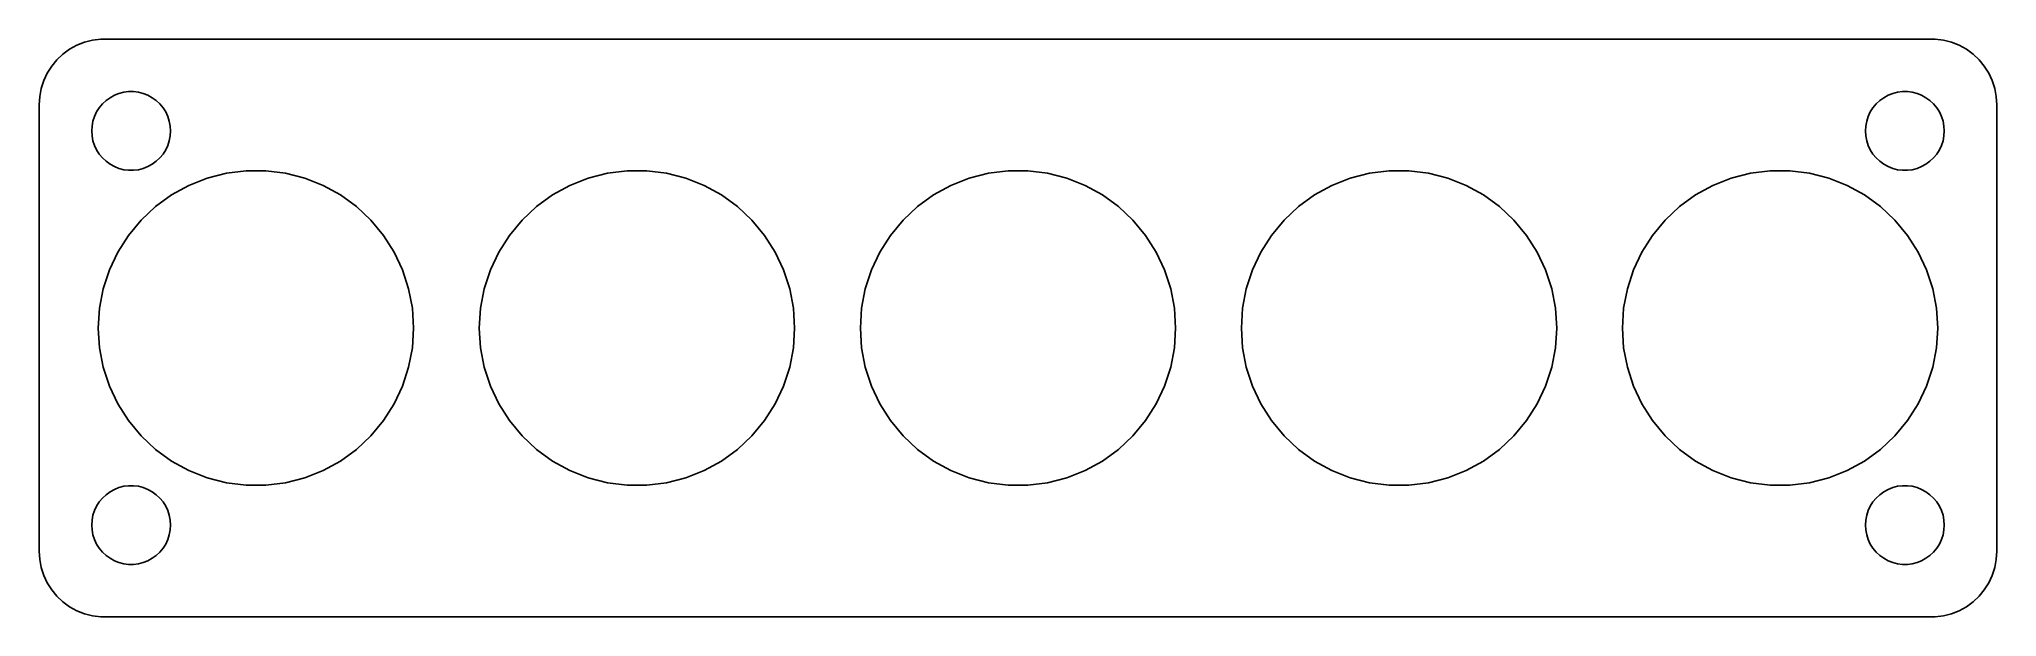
# Model space of a CAD drawing. Header units: metres. Extents: x -74 to 74, y -22 to 22.
import ezdxf

# ---------------------------------------------------------------- set-up
doc = ezdxf.new("R2010")
doc.units = ezdxf.units.M

msp = doc.modelspace()

# ---------------------------------------------------------------- linework, layer by layer
for p, q in [((-72.1791, 21.2216), (-72.6871, 20.8526)), ((-71.6289, 21.5241), (-72.1791, 21.2216)), ((-71.0451, 21.7553), (-71.6289, 21.5241)), ((-70.4369, 21.9114), (-71.0451, 21.7553)), ((-69.8139, 21.9901), (-70.4369, 21.9114)), ((69.8139, 21.9901), (-69.8139, 21.9901)), ((70.4369, 21.9114), (69.8139, 21.9901)), ((71.0451, 21.7553), (70.4369, 21.9114)), ((71.6289, 21.5241), (71.0451, 21.7553)), ((72.1791, 21.2216), (71.6289, 21.5241)), ((72.6871, 20.8526), (72.1791, 21.2216)), ((-73.8815, 19.4088), (-74.1489, 18.8406)), ((-73.5451, 19.9389), (-73.8815, 19.4088)), ((-73.1448, 20.4227), (-73.5451, 19.9389)), ((-72.6871, 20.8526), (-73.1448, 20.4227)), ((73.1448, 20.4227), (72.6871, 20.8526)), ((73.5451, 19.9389), (73.1448, 20.4227)), ((73.8815, 19.4088), (73.5451, 19.9389)), ((74.1489, 18.8406), (73.8815, 19.4088)), ((-74.3429, 18.2434), (-74.4606, 17.6267)), ((-74.1489, 18.8406), (-74.3429, 18.2434)), ((-68.427, 17.8532), (-68.0621, 17.9469)), ((-68.0621, 17.9469), (-67.6884, 17.9941)), ((-67.6884, 17.9941), (-67.3116, 17.9941)), ((-67.3116, 17.9941), (-66.9379, 17.9469)), ((-66.9379, 17.9469), (-66.573, 17.8532)), ((66.573, 17.8532), (66.9379, 17.9469)), ((66.9379, 17.9469), (67.3116, 17.9941)), ((67.3116, 17.9941), (67.6884, 17.9941)), ((67.6884, 17.9941), (68.0621, 17.9469)), ((68.0621, 17.9469), (68.427, 17.8532)), ((74.3429, 18.2434), (74.1489, 18.8406)), ((74.4606, 17.6267), (74.3429, 18.2434)), ((-74.4606, 17.6267), (-74.5, 17)), ((-74.5, 17), (-74.5, -17)), ((-70.2893, 16.1044), (-70.1289, 16.4453)), ((-70.1289, 16.4453), (-69.927, 16.7634)), ((-69.927, 16.7634), (-69.6869, 17.0536)), ((-69.6869, 17.0536), (-69.4123, 17.3115)), ((-69.4123, 17.3115), (-69.1075, 17.533)), ((-69.1075, 17.533), (-68.7773, 17.7145)), ((-68.7773, 17.7145), (-68.427, 17.8532)), ((-66.573, 17.8532), (-66.2227, 17.7145)), ((-66.2227, 17.7145), (-65.8925, 17.533)), ((-65.8925, 17.533), (-65.5877, 17.3115)), ((-65.5877, 17.3115), (-65.3131, 17.0536)), ((-65.3131, 17.0536), (-65.073, 16.7634)), ((-65.073, 16.7634), (-64.8711, 16.4453)), ((-64.8711, 16.4453), (-64.7107, 16.1044)), ((64.7107, 16.1044), (64.8711, 16.4453)), ((64.8711, 16.4453), (65.073, 16.7634)), ((65.073, 16.7634), (65.3131, 17.0536)), ((65.3131, 17.0536), (65.5877, 17.3115)), ((65.5877, 17.3115), (65.8925, 17.533)), ((65.8925, 17.533), (66.2227, 17.7145)), ((66.2227, 17.7145), (66.573, 17.8532)), ((68.427, 17.8532), (68.7773, 17.7145)), ((68.7773, 17.7145), (69.1075, 17.533)), ((69.1075, 17.533), (69.4123, 17.3115)), ((69.4123, 17.3115), (69.6869, 17.0536)), ((69.6869, 17.0536), (69.927, 16.7634)), ((69.927, 16.7634), (70.1289, 16.4453)), ((70.1289, 16.4453), (70.2893, 16.1044)), ((74.5, 17), (74.4606, 17.6267)), ((74.5, -17), (74.5, 17)), ((-70.5, 15), (-70.4763, 15.376)), ((-70.4763, 14.624), (-70.5, 15)), ((-70.4763, 15.376), (-70.4057, 15.7461)), ((-70.4057, 15.7461), (-70.2893, 16.1044)), ((-64.7107, 16.1044), (-64.5943, 15.7461)), ((-64.5943, 15.7461), (-64.5237, 15.376)), ((-64.5237, 15.376), (-64.5, 15)), ((-64.5, 15), (-64.5237, 14.624)), ((64.5, 15), (64.5237, 15.376)), ((64.5237, 14.624), (64.5, 15)), ((64.5237, 15.376), (64.5943, 15.7461)), ((64.5943, 15.7461), (64.7107, 16.1044)), ((70.2893, 16.1044), (70.4057, 15.7461)), ((70.4057, 15.7461), (70.4763, 15.376)), ((70.4763, 15.376), (70.5, 15)), ((70.5, 15), (70.4763, 14.624)), ((-70.4057, 14.2539), (-70.4763, 14.624)), ((-70.2893, 13.8956), (-70.4057, 14.2539)), ((-70.1289, 13.5547), (-70.2893, 13.8956)), ((-69.927, 13.2366), (-70.1289, 13.5547)), ((-64.8711, 13.5547), (-65.073, 13.2366)), ((-64.7107, 13.8956), (-64.8711, 13.5547)), ((-64.5943, 14.2539), (-64.7107, 13.8956)), ((-64.5237, 14.624), (-64.5943, 14.2539)), ((64.5943, 14.2539), (64.5237, 14.624)), ((64.7107, 13.8956), (64.5943, 14.2539)), ((64.8711, 13.5547), (64.7107, 13.8956)), ((65.073, 13.2366), (64.8711, 13.5547)), ((70.1289, 13.5547), (69.927, 13.2366)), ((70.2893, 13.8956), (70.1289, 13.5547)), ((70.4057, 14.2539), (70.2893, 13.8956)), ((70.4763, 14.624), (70.4057, 14.2539)), ((-69.6869, 12.9464), (-69.927, 13.2366)), ((-69.4123, 12.6884), (-69.6869, 12.9464)), ((-69.1075, 12.467), (-69.4123, 12.6884)), ((-68.7773, 12.2855), (-69.1075, 12.467)), ((-68.427, 12.1468), (-68.7773, 12.2855)), ((-68.0621, 12.0531), (-68.427, 12.1468)), ((-67.6884, 12.0059), (-68.0621, 12.0531)), ((-67.3116, 12.0059), (-67.6884, 12.0059)), ((-66.9379, 12.0531), (-67.3116, 12.0059)), ((-66.573, 12.1468), (-66.9379, 12.0531)), ((-66.2227, 12.2855), (-66.573, 12.1468)), ((-65.8925, 12.467), (-66.2227, 12.2855)), ((-65.5877, 12.6884), (-65.8925, 12.467)), ((-65.3131, 12.9464), (-65.5877, 12.6884)), ((-65.073, 13.2366), (-65.3131, 12.9464)), ((-60.2486, 11.7874), (-58.7535, 11.9763)), ((-58.7535, 11.9763), (-57.2465, 11.9763)), ((-57.2465, 11.9763), (-55.7514, 11.7874)), ((-31.2486, 11.7874), (-29.7535, 11.9763)), ((-29.7535, 11.9763), (-28.2465, 11.9763)), ((-28.2465, 11.9763), (-26.7514, 11.7874)), ((-2.24857, 11.7874), (-0.75348, 11.9763)), ((-0.75348, 11.9763), (0.75348, 11.9763)), ((0.75348, 11.9763), (2.24857, 11.7874)), ((26.7514, 11.7874), (28.2465, 11.9763)), ((28.2465, 11.9763), (29.7535, 11.9763)), ((29.7535, 11.9763), (31.2486, 11.7874)), ((55.7514, 11.7874), (57.2465, 11.9763)), ((57.2465, 11.9763), (58.7535, 11.9763)), ((58.7535, 11.9763), (60.2486, 11.7874)), ((65.3131, 12.9464), (65.073, 13.2366)), ((65.5877, 12.6884), (65.3131, 12.9464)), ((65.8925, 12.467), (65.5877, 12.6884)), ((66.2227, 12.2855), (65.8925, 12.467)), ((66.573, 12.1468), (66.2227, 12.2855)), ((66.9379, 12.0531), (66.573, 12.1468)), ((67.3116, 12.0059), (66.9379, 12.0531)), ((67.6884, 12.0059), (67.3116, 12.0059)), ((68.0621, 12.0531), (67.6884, 12.0059)), ((68.427, 12.1468), (68.0621, 12.0531)), ((68.7773, 12.2855), (68.427, 12.1468)), ((69.1075, 12.467), (68.7773, 12.2855)), ((69.4123, 12.6884), (69.1075, 12.467)), ((69.6869, 12.9464), (69.4123, 12.6884)), ((69.927, 13.2366), (69.6869, 12.9464)), ((-64.4299, 10.1319), (-63.1093, 10.8579)), ((-63.1093, 10.8579), (-61.7082, 11.4127)), ((-61.7082, 11.4127), (-60.2486, 11.7874)), ((-55.7514, 11.7874), (-54.2918, 11.4127)), ((-54.2918, 11.4127), (-52.8906, 10.8579)), ((-52.8906, 10.8579), (-51.5701, 10.1319)), ((-35.4299, 10.1319), (-34.1093, 10.8579)), ((-34.1093, 10.8579), (-32.7082, 11.4127)), ((-32.7082, 11.4127), (-31.2486, 11.7874)), ((-26.7514, 11.7874), (-25.2918, 11.4127)), ((-25.2918, 11.4127), (-23.8906, 10.8579)), ((-23.8906, 10.8579), (-22.5701, 10.1319)), ((-6.42992, 10.1319), (-5.10934, 10.8579)), ((-5.10934, 10.8579), (-3.70819, 11.4127)), ((-3.70819, 11.4127), (-2.24857, 11.7874)), ((2.24857, 11.7874), (3.70819, 11.4127)), ((3.70819, 11.4127), (5.10934, 10.8579)), ((5.10934, 10.8579), (6.42992, 10.1319)), ((22.5701, 10.1319), (23.8906, 10.8579)), ((23.8906, 10.8579), (25.2918, 11.4127)), ((25.2918, 11.4127), (26.7514, 11.7874)), ((31.2486, 11.7874), (32.7082, 11.4127)), ((32.7082, 11.4127), (34.1093, 10.8579)), ((34.1093, 10.8579), (35.4299, 10.1319)), ((51.5701, 10.1319), (52.8906, 10.8579)), ((52.8906, 10.8579), (54.2918, 11.4127)), ((54.2918, 11.4127), (55.7514, 11.7874)), ((60.2486, 11.7874), (61.7082, 11.4127)), ((61.7082, 11.4127), (63.1093, 10.8579)), ((63.1093, 10.8579), (64.4299, 10.1319)), ((-66.7476, 8.21455), (-65.6491, 9.24615)), ((-65.6491, 9.24615), (-64.4299, 10.1319)), ((-51.5701, 10.1319), (-50.3509, 9.24615)), ((-50.3509, 9.24615), (-49.2524, 8.21455)), ((-37.7476, 8.21455), (-36.6491, 9.24615)), ((-36.6491, 9.24615), (-35.4299, 10.1319)), ((-22.5701, 10.1319), (-21.3509, 9.24615)), ((-21.3509, 9.24615), (-20.2524, 8.21455)), ((-8.74762, 8.21455), (-7.64908, 9.24615)), ((-7.64908, 9.24615), (-6.42992, 10.1319)), ((6.42992, 10.1319), (7.64908, 9.24615)), ((7.64908, 9.24615), (8.74762, 8.21455)), ((20.2524, 8.21455), (21.3509, 9.24615)), ((21.3509, 9.24615), (22.5701, 10.1319)), ((35.4299, 10.1319), (36.6491, 9.24615)), ((36.6491, 9.24615), (37.7476, 8.21455)), ((49.2524, 8.21455), (50.3509, 9.24615)), ((50.3509, 9.24615), (51.5701, 10.1319)), ((64.4299, 10.1319), (65.6491, 9.24615)), ((65.6491, 9.24615), (66.7476, 8.21455)), ((-67.7082, 7.05342), (-66.7476, 8.21455)), ((-49.2524, 8.21455), (-48.2918, 7.05342)), ((-38.7082, 7.05342), (-37.7476, 8.21455)), ((-20.2524, 8.21455), (-19.2918, 7.05342)), ((-9.70819, 7.05342), (-8.74762, 8.21455)), ((8.74762, 8.21455), (9.70819, 7.05342)), ((19.2918, 7.05342), (20.2524, 8.21455)), ((37.7476, 8.21455), (38.7082, 7.05342)), ((48.2918, 7.05342), (49.2524, 8.21455)), ((66.7476, 8.21455), (67.7082, 7.05342)), ((-68.5157, 5.78104), (-67.7082, 7.05342)), ((-48.2918, 7.05342), (-47.4843, 5.78104)), ((-39.5157, 5.78104), (-38.7082, 7.05342)), ((-19.2918, 7.05342), (-18.4843, 5.78104)), ((-10.5157, 5.78104), (-9.70819, 7.05342)), ((9.70819, 7.05342), (10.5157, 5.78104)), ((18.4843, 5.78104), (19.2918, 7.05342)), ((38.7082, 7.05342), (39.5157, 5.78104)), ((47.4843, 5.78104), (48.2918, 7.05342)), ((67.7082, 7.05342), (68.5157, 5.78104)), ((-69.1573, 4.41748), (-68.5157, 5.78104)), ((-47.4843, 5.78104), (-46.8427, 4.41748)), ((-40.1573, 4.41748), (-39.5157, 5.78104)), ((-18.4843, 5.78104), (-17.8427, 4.41748)), ((-11.1573, 4.41748), (-10.5157, 5.78104)), ((10.5157, 5.78104), (11.1573, 4.41748)), ((17.8427, 4.41748), (18.4843, 5.78104)), ((39.5157, 5.78104), (40.1573, 4.41748)), ((46.8427, 4.41748), (47.4843, 5.78104)), ((68.5157, 5.78104), (69.1573, 4.41748)), ((-69.9054, 1.504), (-69.623, 2.98427)), ((-69.623, 2.98427), (-69.1573, 4.41748)), ((-46.8427, 4.41748), (-46.377, 2.98427)), ((-46.377, 2.98427), (-46.0946, 1.504)), ((-40.9054, 1.504), (-40.623, 2.98427)), ((-40.623, 2.98427), (-40.1573, 4.41748)), ((-17.8427, 4.41748), (-17.377, 2.98427)), ((-17.377, 2.98427), (-17.0946, 1.504)), ((-11.9054, 1.504), (-11.623, 2.98427)), ((-11.623, 2.98427), (-11.1573, 4.41748)), ((11.1573, 4.41748), (11.623, 2.98427)), ((11.623, 2.98427), (11.9054, 1.504)), ((17.0946, 1.504), (17.377, 2.98427)), ((17.377, 2.98427), (17.8427, 4.41748)), ((40.1573, 4.41748), (40.623, 2.98427)), ((40.623, 2.98427), (40.9054, 1.504)), ((46.0946, 1.504), (46.377, 2.98427)), ((46.377, 2.98427), (46.8427, 4.41748)), ((69.1573, 4.41748), (69.623, 2.98427)), ((69.623, 2.98427), (69.9054, 1.504)), ((-70, 0), (-69.9054, 1.504)), ((-46.0946, 1.504), (-46, 0)), ((-41, 0), (-40.9054, 1.504)), ((-17.0946, 1.504), (-17, 0)), ((-12, 0), (-11.9054, 1.504)), ((11.9054, 1.504), (12, 0)), ((17, 0), (17.0946, 1.504)), ((40.9054, 1.504), (41, 0)), ((46, 0), (46.0946, 1.504)), ((69.9054, 1.504), (70, 0)), ((-69.9054, -1.504), (-70, 0)), ((-46, 0), (-46.0946, -1.504)), ((-40.9054, -1.504), (-41, 0)), ((-17, 0), (-17.0946, -1.504)), ((-11.9054, -1.504), (-12, 0)), ((12, 0), (11.9054, -1.504)), ((17.0946, -1.504), (17, 0)), ((41, 0), (40.9054, -1.504)), ((46.0946, -1.504), (46, 0)), ((70, 0), (69.9054, -1.504)), ((-69.623, -2.98427), (-69.9054, -1.504)), ((-46.0946, -1.504), (-46.377, -2.98427)), ((-40.623, -2.98427), (-40.9054, -1.504)), ((-17.0946, -1.504), (-17.377, -2.98427)), ((-11.623, -2.98427), (-11.9054, -1.504)), ((11.9054, -1.504), (11.623, -2.98427)), ((17.377, -2.98427), (17.0946, -1.504)), ((40.9054, -1.504), (40.623, -2.98427)), ((46.377, -2.98427), (46.0946, -1.504)), ((69.9054, -1.504), (69.623, -2.98427)), ((-69.1573, -4.41748), (-69.623, -2.98427)), ((-68.5157, -5.78104), (-69.1573, -4.41748)), ((-46.8427, -4.41748), (-47.4843, -5.78104)), ((-46.377, -2.98427), (-46.8427, -4.41748)), ((-40.1573, -4.41748), (-40.623, -2.98427)), ((-39.5157, -5.78104), (-40.1573, -4.41748)), ((-17.8427, -4.41748), (-18.4843, -5.78104)), ((-17.377, -2.98427), (-17.8427, -4.41748)), ((-11.1573, -4.41748), (-11.623, -2.98427)), ((-10.5157, -5.78104), (-11.1573, -4.41748)), ((11.1573, -4.41748), (10.5157, -5.78104)), ((11.623, -2.98427), (11.1573, -4.41748)), ((17.8427, -4.41748), (17.377, -2.98427)), ((18.4843, -5.78104), (17.8427, -4.41748)), ((40.1573, -4.41748), (39.5157, -5.78104)), ((40.623, -2.98427), (40.1573, -4.41748)), ((46.8427, -4.41748), (46.377, -2.98427)), ((47.4843, -5.78104), (46.8427, -4.41748)), ((69.1573, -4.41748), (68.5157, -5.78104)), ((69.623, -2.98427), (69.1573, -4.41748)), ((-67.7082, -7.05342), (-68.5157, -5.78104)), ((-47.4843, -5.78104), (-48.2918, -7.05342)), ((-38.7082, -7.05342), (-39.5157, -5.78104)), ((-18.4843, -5.78104), (-19.2918, -7.05342)), ((-9.70819, -7.05342), (-10.5157, -5.78104)), ((10.5157, -5.78104), (9.70819, -7.05342)), ((19.2918, -7.05342), (18.4843, -5.78104)), ((39.5157, -5.78104), (38.7082, -7.05342)), ((48.2918, -7.05342), (47.4843, -5.78104)), ((68.5157, -5.78104), (67.7082, -7.05342)), ((-66.7476, -8.21455), (-67.7082, -7.05342)), ((-48.2918, -7.05342), (-49.2524, -8.21455)), ((-37.7476, -8.21455), (-38.7082, -7.05342)), ((-19.2918, -7.05342), (-20.2524, -8.21455)), ((-8.74762, -8.21455), (-9.70819, -7.05342)), ((9.70819, -7.05342), (8.74762, -8.21455)), ((20.2524, -8.21455), (19.2918, -7.05342)), ((38.7082, -7.05342), (37.7476, -8.21455)), ((49.2524, -8.21455), (48.2918, -7.05342)), ((67.7082, -7.05342), (66.7476, -8.21455)), ((-65.6491, -9.24615), (-66.7476, -8.21455)), ((-49.2524, -8.21455), (-50.3509, -9.24615)), ((-36.6491, -9.24615), (-37.7476, -8.21455)), ((-20.2524, -8.21455), (-21.3509, -9.24615)), ((-7.64908, -9.24615), (-8.74762, -8.21455)), ((8.74762, -8.21455), (7.64908, -9.24615)), ((21.3509, -9.24615), (20.2524, -8.21455)), ((37.7476, -8.21455), (36.6491, -9.24615)), ((50.3509, -9.24615), (49.2524, -8.21455)), ((66.7476, -8.21455), (65.6491, -9.24615)), ((-64.4299, -10.1319), (-65.6491, -9.24615)), ((-63.1093, -10.8579), (-64.4299, -10.1319)), ((-51.5701, -10.1319), (-52.8906, -10.8579)), ((-50.3509, -9.24615), (-51.5701, -10.1319)), ((-35.4299, -10.1319), (-36.6491, -9.24615)), ((-34.1093, -10.8579), (-35.4299, -10.1319)), ((-22.5701, -10.1319), (-23.8906, -10.8579)), ((-21.3509, -9.24615), (-22.5701, -10.1319)), ((-6.42992, -10.1319), (-7.64908, -9.24615)), ((-5.10934, -10.8579), (-6.42992, -10.1319)), ((6.42992, -10.1319), (5.10934, -10.8579)), ((7.64908, -9.24615), (6.42992, -10.1319)), ((22.5701, -10.1319), (21.3509, -9.24615)), ((23.8906, -10.8579), (22.5701, -10.1319)), ((35.4299, -10.1319), (34.1093, -10.8579)), ((36.6491, -9.24615), (35.4299, -10.1319)), ((51.5701, -10.1319), (50.3509, -9.24615)), ((52.8906, -10.8579), (51.5701, -10.1319)), ((64.4299, -10.1319), (63.1093, -10.8579)), ((65.6491, -9.24615), (64.4299, -10.1319)), ((-61.7082, -11.4127), (-63.1093, -10.8579)), ((-60.2486, -11.7874), (-61.7082, -11.4127)), ((-58.7535, -11.9763), (-60.2486, -11.7874)), ((-55.7514, -11.7874), (-57.2465, -11.9763)), ((-54.2918, -11.4127), (-55.7514, -11.7874)), ((-52.8906, -10.8579), (-54.2918, -11.4127)), ((-32.7082, -11.4127), (-34.1093, -10.8579)), ((-31.2486, -11.7874), (-32.7082, -11.4127)), ((-29.7535, -11.9763), (-31.2486, -11.7874)), ((-26.7514, -11.7874), (-28.2465, -11.9763)), ((-25.2918, -11.4127), (-26.7514, -11.7874)), ((-23.8906, -10.8579), (-25.2918, -11.4127)), ((-3.70819, -11.4127), (-5.10934, -10.8579)), ((-2.24857, -11.7874), (-3.70819, -11.4127)), ((-0.75348, -11.9763), (-2.24857, -11.7874)), ((2.24857, -11.7874), (0.75348, -11.9763)), ((3.70819, -11.4127), (2.24857, -11.7874)), ((5.10934, -10.8579), (3.70819, -11.4127)), ((25.2918, -11.4127), (23.8906, -10.8579)), ((26.7514, -11.7874), (25.2918, -11.4127)), ((28.2465, -11.9763), (26.7514, -11.7874)), ((31.2486, -11.7874), (29.7535, -11.9763)), ((32.7082, -11.4127), (31.2486, -11.7874)), ((34.1093, -10.8579), (32.7082, -11.4127)), ((54.2918, -11.4127), (52.8906, -10.8579)), ((55.7514, -11.7874), (54.2918, -11.4127)), ((57.2465, -11.9763), (55.7514, -11.7874)), ((60.2486, -11.7874), (58.7535, -11.9763)), ((61.7082, -11.4127), (60.2486, -11.7874)), ((63.1093, -10.8579), (61.7082, -11.4127)), ((-70.1289, -13.5547), (-69.927, -13.2366)), ((-69.927, -13.2366), (-69.6869, -12.9464)), ((-69.6869, -12.9464), (-69.4123, -12.6884)), ((-69.4123, -12.6884), (-69.1075, -12.467)), ((-69.1075, -12.467), (-68.7773, -12.2855)), ((-68.7773, -12.2855), (-68.427, -12.1468)), ((-68.427, -12.1468), (-68.0621, -12.0531)), ((-68.0621, -12.0531), (-67.6884, -12.0059)), ((-67.6884, -12.0059), (-67.3116, -12.0059)), ((-67.3116, -12.0059), (-66.9379, -12.0531)), ((-66.9379, -12.0531), (-66.573, -12.1468)), ((-66.573, -12.1468), (-66.2227, -12.2855)), ((-66.2227, -12.2855), (-65.8925, -12.467)), ((-65.8925, -12.467), (-65.5877, -12.6884)), ((-65.5877, -12.6884), (-65.3131, -12.9464)), ((-65.3131, -12.9464), (-65.073, -13.2366)), ((-65.073, -13.2366), (-64.8711, -13.5547)), ((-57.2465, -11.9763), (-58.7535, -11.9763)), ((-28.2465, -11.9763), (-29.7535, -11.9763)), ((0.75348, -11.9763), (-0.75348, -11.9763)), ((29.7535, -11.9763), (28.2465, -11.9763)), ((58.7535, -11.9763), (57.2465, -11.9763)), ((64.8711, -13.5547), (65.073, -13.2366)), ((65.073, -13.2366), (65.3131, -12.9464)), ((65.3131, -12.9464), (65.5877, -12.6884)), ((65.5877, -12.6884), (65.8925, -12.467)), ((65.8925, -12.467), (66.2227, -12.2855)), ((66.2227, -12.2855), (66.573, -12.1468)), ((66.573, -12.1468), (66.9379, -12.0531)), ((66.9379, -12.0531), (67.3116, -12.0059)), ((67.3116, -12.0059), (67.6884, -12.0059)), ((67.6884, -12.0059), (68.0621, -12.0531)), ((68.0621, -12.0531), (68.427, -12.1468)), ((68.427, -12.1468), (68.7773, -12.2855)), ((68.7773, -12.2855), (69.1075, -12.467)), ((69.1075, -12.467), (69.4123, -12.6884)), ((69.4123, -12.6884), (69.6869, -12.9464)), ((69.6869, -12.9464), (69.927, -13.2366)), ((69.927, -13.2366), (70.1289, -13.5547)), ((-70.5, -15), (-70.4763, -14.624)), ((-70.4763, -14.624), (-70.4057, -14.2539)), ((-70.4057, -14.2539), (-70.2893, -13.8956)), ((-70.2893, -13.8956), (-70.1289, -13.5547)), ((-64.8711, -13.5547), (-64.7107, -13.8956)), ((-64.7107, -13.8956), (-64.5943, -14.2539)), ((-64.5943, -14.2539), (-64.5237, -14.624)), ((-64.5237, -14.624), (-64.5, -15)), ((64.5, -15), (64.5237, -14.624)), ((64.5237, -14.624), (64.5943, -14.2539)), ((64.5943, -14.2539), (64.7107, -13.8956)), ((64.7107, -13.8956), (64.8711, -13.5547)), ((70.1289, -13.5547), (70.2893, -13.8956)), ((70.2893, -13.8956), (70.4057, -14.2539)), ((70.4057, -14.2539), (70.4763, -14.624)), ((70.4763, -14.624), (70.5, -15)), ((-70.4763, -15.376), (-70.5, -15)), ((-70.4057, -15.7461), (-70.4763, -15.376)), ((-70.2893, -16.1044), (-70.4057, -15.7461)), ((-70.1289, -16.4453), (-70.2893, -16.1044)), ((-64.7107, -16.1044), (-64.8711, -16.4453)), ((-64.5943, -15.7461), (-64.7107, -16.1044)), ((-64.5237, -15.376), (-64.5943, -15.7461)), ((-64.5, -15), (-64.5237, -15.376)), ((64.5237, -15.376), (64.5, -15)), ((64.5943, -15.7461), (64.5237, -15.376)), ((64.7107, -16.1044), (64.5943, -15.7461)), ((64.8711, -16.4453), (64.7107, -16.1044)), ((70.2893, -16.1044), (70.1289, -16.4453)), ((70.4057, -15.7461), (70.2893, -16.1044)), ((70.4763, -15.376), (70.4057, -15.7461)), ((70.5, -15), (70.4763, -15.376)), ((-74.5, -17), (-74.4606, -17.6267)), ((-74.4606, -17.6267), (-74.3429, -18.2434)), ((-69.927, -16.7634), (-70.1289, -16.4453)), ((-69.6869, -17.0536), (-69.927, -16.7634)), ((-69.4123, -17.3115), (-69.6869, -17.0536)), ((-69.1075, -17.533), (-69.4123, -17.3115)), ((-68.7773, -17.7145), (-69.1075, -17.533)), ((-68.427, -17.8532), (-68.7773, -17.7145)), ((-68.0621, -17.9469), (-68.427, -17.8532)), ((-66.573, -17.8532), (-66.9379, -17.9469)), ((-66.2227, -17.7145), (-66.573, -17.8532)), ((-65.8925, -17.533), (-66.2227, -17.7145)), ((-65.5877, -17.3115), (-65.8925, -17.533)), ((-65.3131, -17.0536), (-65.5877, -17.3115)), ((-65.073, -16.7634), (-65.3131, -17.0536)), ((-64.8711, -16.4453), (-65.073, -16.7634)), ((65.073, -16.7634), (64.8711, -16.4453)), ((65.3131, -17.0536), (65.073, -16.7634)), ((65.5877, -17.3115), (65.3131, -17.0536)), ((65.8925, -17.533), (65.5877, -17.3115)), ((66.2227, -17.7145), (65.8925, -17.533)), ((66.573, -17.8532), (66.2227, -17.7145)), ((66.9379, -17.9469), (66.573, -17.8532)), ((68.427, -17.8532), (68.0621, -17.9469)), ((68.7773, -17.7145), (68.427, -17.8532)), ((69.1075, -17.533), (68.7773, -17.7145)), ((69.4123, -17.3115), (69.1075, -17.533)), ((69.6869, -17.0536), (69.4123, -17.3115)), ((69.927, -16.7634), (69.6869, -17.0536)), ((70.1289, -16.4453), (69.927, -16.7634)), ((74.3429, -18.2434), (74.4606, -17.6267)), ((74.4606, -17.6267), (74.5, -17)), ((-74.3429, -18.2434), (-74.1489, -18.8406)), ((-74.1489, -18.8406), (-73.8815, -19.4088)), ((-67.6884, -17.9941), (-68.0621, -17.9469)), ((-67.3116, -17.9941), (-67.6884, -17.9941)), ((-66.9379, -17.9469), (-67.3116, -17.9941)), ((67.3116, -17.9941), (66.9379, -17.9469)), ((67.6884, -17.9941), (67.3116, -17.9941)), ((68.0621, -17.9469), (67.6884, -17.9941)), ((73.8815, -19.4088), (74.1489, -18.8406)), ((74.1489, -18.8406), (74.3429, -18.2434)), ((-73.8815, -19.4088), (-73.5451, -19.9389)), ((-73.5451, -19.9389), (-73.1448, -20.4227)), ((-73.1448, -20.4227), (-72.6871, -20.8526)), ((-72.6871, -20.8526), (-72.1791, -21.2216)), ((72.1791, -21.2216), (72.6871, -20.8526)), ((72.6871, -20.8526), (73.1448, -20.4227)), ((73.1448, -20.4227), (73.5451, -19.9389)), ((73.5451, -19.9389), (73.8815, -19.4088)), ((-72.1791, -21.2216), (-71.6289, -21.5241)), ((-71.6289, -21.5241), (-71.0451, -21.7553)), ((-71.0451, -21.7553), (-70.4369, -21.9114)), ((-70.4369, -21.9114), (-69.8139, -21.9901)), ((-69.8139, -21.9901), (69.8139, -21.9901)), ((69.8139, -21.9901), (70.4369, -21.9114)), ((70.4369, -21.9114), (71.0451, -21.7553)), ((71.0451, -21.7553), (71.6289, -21.5241)), ((71.6289, -21.5241), (72.1791, -21.2216))]:
    msp.add_line(p, q)

doc.saveas('drawing.dxf')
